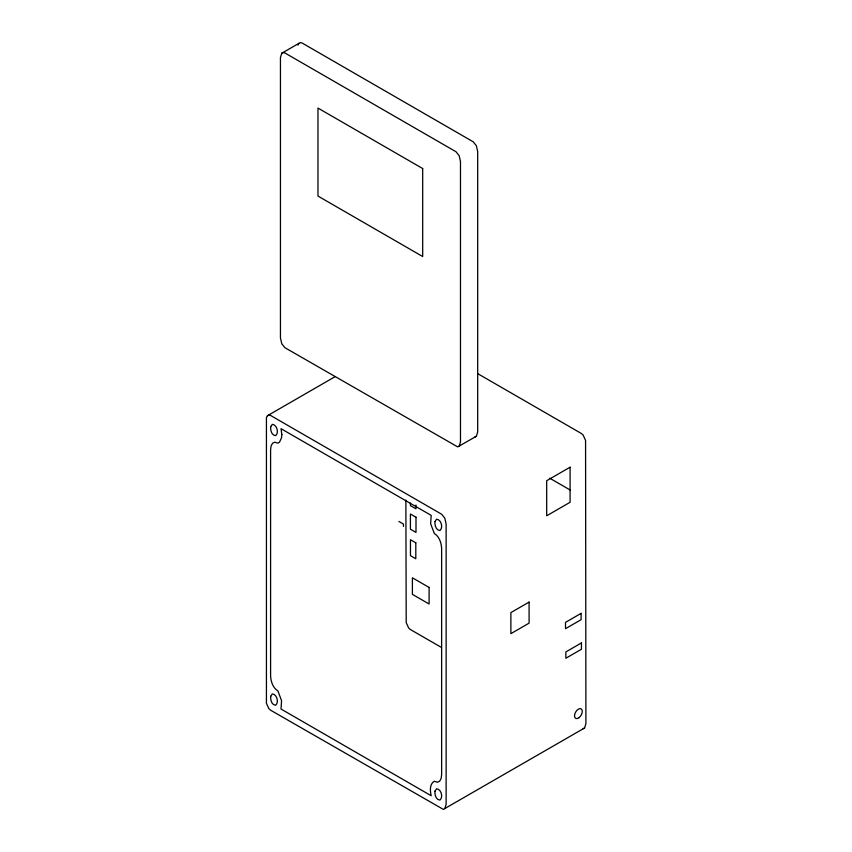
<?xml version="1.0" encoding="UTF-8"?>
<svg xmlns="http://www.w3.org/2000/svg" width="852" height="852" viewBox="0 0 852 852"><rect width="100%" height="100%" fill="white"/><g stroke="black" fill="none" stroke-linecap="round" stroke-linejoin="round"><path stroke-width="1.28" d="M281.767 53.25L280.446 57.574L280.446 337.925L281.767 343.771L284.941 347.712L457.705 446.906L476.364 436.256L477.684 431.943L477.684 151.581L476.364 145.735L473.19 141.794L302.151 43.047L300.426 42.6L298.967 43.314L281.767 53.25L283.226 52.536L284.941 52.984L455.98 151.731L459.164 155.671L460.485 161.518L460.485 441.868L459.164 446.192M297.987 45.081L298.967 43.314M335.006 376.712L267.411 415.744L266.431 417.512L266.431 703.369L268.87 708.662L270.595 710.206L443.349 809.4L584.589 727.981L585.91 723.668L585.569 440.356L583.13 435.063L581.405 433.519L478.1 373.868M444.808 808.686L446.128 804.363L446.128 524.001L444.808 518.165L441.634 514.225L270.595 415.467L268.87 415.02L267.411 415.744M474.905 436.98L476.364 436.256M583.13 728.705L584.589 727.981M549.721 478.196L570.18 490.017M398.906 521.445L403.465 524.076L403.465 526.429M441.368 647.403L410.366 629.511L408.651 627.967L406.212 622.663L405.872 500.135M415.978 505.034L415.978 508.825L410.398 505.609L410.398 503.074M270.712 426.724C270.297 430.047 271.618 435.564 275.654 435.649C279.19 432.805 276.9 424.594 272.278 424.36L270.712 426.724M281.842 434.552L281.575 437.651L279.541 442.113L277.912 443.168L274.759 442.177L272.565 443.242L271.106 445.905L270.595 449.728L270.595 675.945C270.893 681.6 272.874 687.82 277.912 690.951L281.575 700.706L281.022 709.034L431.197 795.747C430.079 790.997 429.387 784.064 434.318 781.252L437.459 782.253L439.653 781.178L441.112 778.526L441.634 774.692L441.634 548.475C441.325 542.83 439.344 536.611 434.318 533.469L430.643 523.714L431.197 515.385L281.022 428.684L281.842 434.552M270.712 696.297C270.297 699.62 271.618 705.136 275.654 705.222C279.19 702.378 276.9 694.167 272.278 693.933L270.712 696.297M434.989 521.573C434.584 524.896 435.904 530.413 439.941 530.498C443.477 527.654 441.187 519.443 436.565 519.209L434.989 521.573M434.989 791.146C434.584 794.469 435.904 799.996 439.941 800.071C443.477 797.227 441.187 789.016 436.565 788.782L434.989 791.146M570.084 467.194L546.686 480.709L546.686 515.79L570.084 502.286L570.084 467.194M529.092 602.087L510.87 612.609L510.87 633.664L529.092 623.131L529.092 602.087M581.107 613.355L565.504 622.365L565.504 628.68L581.107 619.67L581.107 613.355M581.458 642.919L565.856 651.929L565.856 658.245L581.458 649.245L581.458 642.919M422.688 168.547L317.977 108.087L317.977 196.066L422.688 256.527L422.688 168.547M416 517.239L410.419 514.012L410.419 529.198L416 532.425L416 517.239M415.808 542.809L410.462 539.721L410.462 555.674L415.808 558.763L415.808 542.809M429.099 587.443L412.389 577.794L412.389 594.355L429.099 604.004L429.099 587.443M579.072 717.64A5.495 3.174 -60 0 0 581.373 709.002A5.495 3.174 -60 0 0 574.749 714.189A5.495 3.174 -60 0 0 579.072 717.64"/></g></svg>
